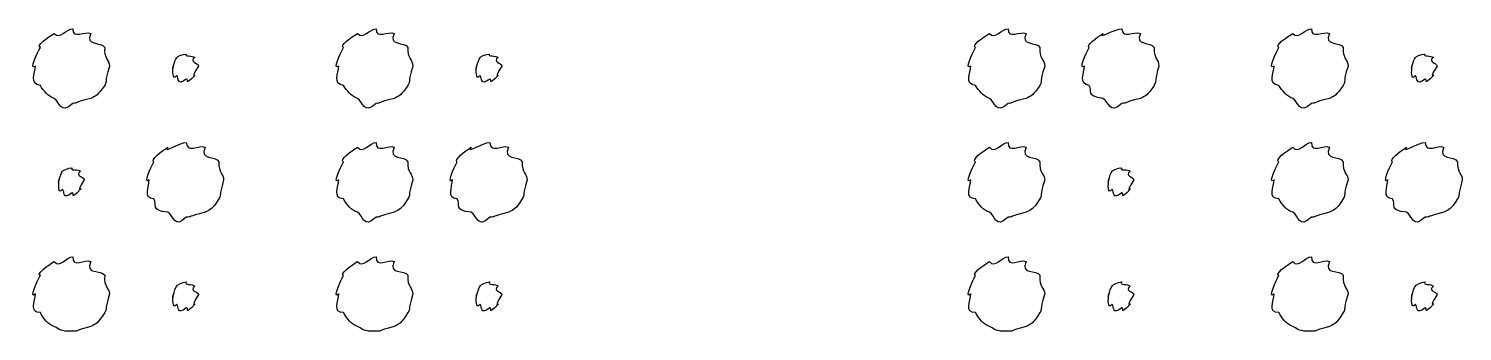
# Model space of a CAD drawing. Header units: millimetres. Extents: x 32 to 178, y 41 to 266.
# Drawn here: x 128 to 141.15, y 148.72 to 151.49 of the extents above; entities that cross this region are included whole.
import ezdxf

# ---------------------------------------------------------------- set-up
doc = ezdxf.new("R2010")
doc.units = ezdxf.units.MM
doc.layers.get('0').update_dxf_attribs({"linetype": 'CONTINUOUS'})

msp = doc.modelspace()

# ---------------------------------------------------------------- linework, layer by layer
at = {"color": 0}
for p, q in [((128.41, 151.491), (128.41, 151.491)), ((131.192, 151.491), (131.192, 151.491)), ((136.988, 151.491), (136.988, 151.491)), ((138.03, 151.491), (138.03, 151.491)), ((139.77, 151.491), (139.77, 151.491)), ((129.451, 151.259), (129.451, 151.259)), ((132.234, 151.259), (132.234, 151.259)), ((140.812, 151.259), (140.812, 151.259)), ((129.451, 150.449), (129.451, 150.449)), ((131.192, 150.449), (131.192, 150.449)), ((132.234, 150.449), (132.234, 150.449)), ((136.988, 150.449), (136.988, 150.449)), ((139.77, 150.449), (139.77, 150.449)), ((140.812, 150.449), (140.812, 150.449)), ((128.404, 150.217), (128.404, 150.217)), ((138.03, 150.217), (138.03, 150.217)), ((128.41, 149.401), (128.41, 149.401)), ((131.192, 149.401), (131.192, 149.401)), ((136.988, 149.401), (136.988, 149.401)), ((139.77, 149.401), (139.77, 149.401)), ((129.451, 149.17), (129.451, 149.17)), ((132.234, 149.17), (132.234, 149.17)), ((138.03, 149.17), (138.03, 149.17)), ((140.812, 149.17), (140.812, 149.17))]:
    msp.add_line(p, q, dxfattribs=at)
for points in [[(128.239, 151.446), (128.291, 151.389), (128.35, 151.491), (128.41, 151.491)], [(128.41, 151.491), (128.405, 151.389), (128.52, 151.475), (128.575, 151.446)], [(131.021, 151.446), (131.074, 151.389), (131.133, 151.491), (131.192, 151.491)], [(131.192, 151.491), (131.188, 151.389), (131.302, 151.475), (131.358, 151.446)], [(136.817, 151.446), (136.87, 151.389), (136.929, 151.491), (136.988, 151.491)], [(136.988, 151.491), (136.984, 151.389), (137.098, 151.475), (137.153, 151.446)], [(137.859, 151.446), (137.8, 151.389), (137.971, 151.491), (138.03, 151.491)], [(138.03, 151.491), (138.035, 151.389), (138.146, 151.475), (138.201, 151.446)], [(139.599, 151.446), (139.652, 151.389), (139.711, 151.491), (139.77, 151.491)], [(139.77, 151.491), (139.766, 151.389), (139.881, 151.475), (139.936, 151.446)], [(128.112, 151.32), (128.064, 151.331), (128.184, 151.416), (128.239, 151.446)], [(128.575, 151.446), (128.516, 151.331), (128.671, 151.375), (128.702, 151.32)], [(130.894, 151.32), (130.846, 151.331), (130.966, 151.416), (131.021, 151.446)], [(131.358, 151.446), (131.298, 151.331), (131.454, 151.375), (131.484, 151.32)], [(136.69, 151.32), (136.642, 151.331), (136.762, 151.416), (136.817, 151.446)], [(137.153, 151.446), (137.094, 151.331), (137.25, 151.375), (137.28, 151.32)], [(137.732, 151.32), (137.694, 151.331), (137.807, 151.416), (137.859, 151.446)], [(138.201, 151.446), (138.146, 151.331), (138.297, 151.375), (138.327, 151.32)], [(139.472, 151.32), (139.424, 151.331), (139.544, 151.416), (139.599, 151.446)], [(139.936, 151.446), (139.876, 151.331), (140.032, 151.375), (140.062, 151.32)], [(128.068, 151.149), (128.005, 151.102), (128.082, 151.264), (128.112, 151.32)], [(128.702, 151.32), (128.692, 151.22), (128.746, 151.207), (128.746, 151.149)], [(129.33, 151.149), (129.316, 151.073), (129.341, 151.204), (129.363, 151.226)], [(129.363, 151.226), (129.36, 151.234), (129.414, 151.259), (129.451, 151.259)], [(129.451, 151.259), (129.427, 151.234), (129.506, 151.248), (129.529, 151.226)], [(129.529, 151.226), (129.471, 151.19), (129.562, 151.178), (129.562, 151.149)], [(130.85, 151.149), (130.787, 151.102), (130.864, 151.264), (130.894, 151.32)], [(131.484, 151.32), (131.475, 151.22), (131.528, 151.207), (131.528, 151.149)], [(132.112, 151.149), (132.099, 151.073), (132.123, 151.204), (132.146, 151.226)], [(132.146, 151.226), (132.143, 151.234), (132.196, 151.259), (132.234, 151.259)], [(132.234, 151.259), (132.209, 151.234), (132.289, 151.248), (132.311, 151.226)], [(132.311, 151.226), (132.253, 151.19), (132.344, 151.178), (132.344, 151.149)], [(136.646, 151.149), (136.583, 151.102), (136.66, 151.264), (136.69, 151.32)], [(137.28, 151.32), (137.27, 151.22), (137.324, 151.207), (137.324, 151.149)], [(137.688, 151.149), (137.63, 151.102), (137.702, 151.264), (137.732, 151.32)], [(138.327, 151.32), (138.322, 151.22), (138.371, 151.207), (138.371, 151.149)], [(139.428, 151.149), (139.365, 151.102), (139.442, 151.264), (139.472, 151.32)], [(140.062, 151.32), (140.053, 151.22), (140.106, 151.207), (140.106, 151.149)], [(140.691, 151.149), (140.677, 151.073), (140.702, 151.204), (140.724, 151.226)], [(140.724, 151.226), (140.721, 151.234), (140.775, 151.259), (140.812, 151.259)], [(140.812, 151.259), (140.787, 151.234), (140.867, 151.248), (140.889, 151.226)], [(140.889, 151.226), (140.831, 151.19), (140.922, 151.178), (140.922, 151.149)], [(128.112, 150.972), (128.005, 150.981), (128.068, 151.085), (128.068, 151.149)], [(128.746, 151.149), (128.692, 150.981), (128.731, 151.027), (128.702, 150.972)], [(129.363, 151.061), (129.316, 151.007), (129.33, 151.112), (129.33, 151.149)], [(129.562, 151.149), (129.471, 151.007), (129.551, 151.083), (129.529, 151.061)], [(130.894, 150.972), (130.787, 150.981), (130.85, 151.085), (130.85, 151.149)], [(131.528, 151.149), (131.475, 150.981), (131.513, 151.027), (131.484, 150.972)], [(132.146, 151.061), (132.099, 151.007), (132.112, 151.112), (132.112, 151.149)], [(132.344, 151.149), (132.253, 151.007), (132.333, 151.083), (132.311, 151.061)], [(136.69, 150.972), (136.583, 150.981), (136.646, 151.085), (136.646, 151.149)], [(137.324, 151.149), (137.27, 150.981), (137.309, 151.027), (137.28, 150.972)], [(137.732, 150.972), (137.63, 150.981), (137.688, 151.085), (137.688, 151.149)], [(138.371, 151.149), (138.322, 150.981), (138.356, 151.027), (138.327, 150.972)], [(139.472, 150.972), (139.365, 150.981), (139.428, 151.085), (139.428, 151.149)], [(140.106, 151.149), (140.053, 150.981), (140.091, 151.027), (140.062, 150.972)], [(140.724, 151.061), (140.677, 151.007), (140.691, 151.112), (140.691, 151.149)], [(140.922, 151.149), (140.831, 151.007), (140.911, 151.083), (140.889, 151.061)], [(128.239, 150.851), (128.181, 150.875), (128.141, 150.92), (128.112, 150.972)], [(128.702, 150.972), (128.633, 150.875), (128.63, 150.88), (128.575, 150.851)], [(129.451, 151.027), (129.36, 150.963), (129.385, 151.039), (129.363, 151.061)], [(129.529, 151.061), (129.427, 150.963), (129.48, 151.027), (129.451, 151.027)], [(131.021, 150.851), (130.963, 150.875), (130.923, 150.92), (130.894, 150.972)], [(131.484, 150.972), (131.415, 150.875), (131.413, 150.88), (131.358, 150.851)], [(132.234, 151.027), (132.143, 150.963), (132.167, 151.039), (132.146, 151.061)], [(132.311, 151.061), (132.209, 150.963), (132.263, 151.027), (132.234, 151.027)], [(136.817, 150.851), (136.759, 150.875), (136.719, 150.92), (136.69, 150.972)], [(137.28, 150.972), (137.211, 150.875), (137.209, 150.88), (137.153, 150.851)], [(137.859, 150.851), (137.694, 150.875), (137.765, 150.92), (137.732, 150.972)], [(138.327, 150.972), (138.263, 150.875), (138.256, 150.88), (138.201, 150.851)], [(139.599, 150.851), (139.542, 150.875), (139.502, 150.92), (139.472, 150.972)], [(140.062, 150.972), (139.994, 150.875), (139.991, 150.88), (139.936, 150.851)], [(140.812, 151.027), (140.721, 150.963), (140.746, 151.039), (140.724, 151.061)], [(140.889, 151.061), (140.787, 150.963), (140.841, 151.027), (140.812, 151.027)], [(128.41, 150.807), (128.291, 150.698), (128.294, 150.821), (128.239, 150.851)], [(128.575, 150.851), (128.405, 150.815), (128.465, 150.807), (128.41, 150.807)], [(131.192, 150.807), (131.074, 150.698), (131.076, 150.821), (131.021, 150.851)], [(131.358, 150.851), (131.188, 150.815), (131.247, 150.807), (131.192, 150.807)], [(136.988, 150.807), (136.87, 150.698), (136.872, 150.821), (136.817, 150.851)], [(137.153, 150.851), (136.984, 150.815), (137.043, 150.807), (136.988, 150.807)], [(138.03, 150.807), (137.917, 150.698), (137.914, 150.821), (137.859, 150.851)], [(138.201, 150.851), (138.035, 150.815), (138.088, 150.807), (138.03, 150.807)], [(139.77, 150.807), (139.652, 150.698), (139.654, 150.821), (139.599, 150.851)], [(139.936, 150.851), (139.766, 150.815), (139.825, 150.807), (139.77, 150.807)], [(129.281, 150.405), (129.221, 150.341), (129.392, 150.449), (129.451, 150.449)], [(129.451, 150.449), (129.457, 150.341), (129.567, 150.434), (129.623, 150.405)], [(131.021, 150.405), (131.074, 150.341), (131.133, 150.449), (131.192, 150.449)], [(131.192, 150.449), (131.188, 150.341), (131.302, 150.434), (131.358, 150.405)], [(132.063, 150.405), (132.004, 150.341), (132.175, 150.449), (132.234, 150.449)], [(132.234, 150.449), (132.239, 150.341), (132.35, 150.434), (132.405, 150.405)], [(136.817, 150.405), (136.87, 150.341), (136.929, 150.449), (136.988, 150.449)], [(136.988, 150.449), (136.984, 150.341), (137.098, 150.434), (137.153, 150.405)], [(139.599, 150.405), (139.652, 150.341), (139.711, 150.449), (139.77, 150.449)], [(139.77, 150.449), (139.766, 150.341), (139.881, 150.434), (139.936, 150.405)], [(140.641, 150.405), (140.582, 150.341), (140.753, 150.449), (140.812, 150.449)], [(140.812, 150.449), (140.818, 150.341), (140.928, 150.434), (140.983, 150.405)], [(129.154, 150.272), (129.115, 150.283), (129.228, 150.374), (129.281, 150.405)], [(129.623, 150.405), (129.567, 150.283), (129.719, 150.33), (129.749, 150.272)], [(130.894, 150.272), (130.846, 150.283), (130.966, 150.374), (131.021, 150.405)], [(131.358, 150.405), (131.298, 150.283), (131.454, 150.33), (131.484, 150.272)], [(131.936, 150.272), (131.898, 150.283), (132.011, 150.374), (132.063, 150.405)], [(132.405, 150.405), (132.35, 150.283), (132.501, 150.33), (132.532, 150.272)], [(136.69, 150.272), (136.642, 150.283), (136.762, 150.374), (136.817, 150.405)], [(137.153, 150.405), (137.094, 150.283), (137.25, 150.33), (137.28, 150.272)], [(139.472, 150.272), (139.424, 150.283), (139.544, 150.374), (139.599, 150.405)], [(139.936, 150.405), (139.876, 150.283), (140.032, 150.33), (140.062, 150.272)], [(140.515, 150.272), (140.476, 150.283), (140.589, 150.374), (140.641, 150.405)], [(140.983, 150.405), (140.928, 150.283), (141.079, 150.33), (141.11, 150.272)], [(128.283, 150.107), (128.266, 150.026), (128.294, 150.162), (128.316, 150.184)], [(128.316, 150.184), (128.311, 150.187), (128.367, 150.217), (128.404, 150.217)], [(128.404, 150.217), (128.377, 150.187), (128.459, 150.206), (128.481, 150.184)], [(128.481, 150.184), (128.421, 150.143), (128.514, 150.136), (128.514, 150.107)], [(129.11, 150.107), (129.052, 150.052), (129.124, 150.217), (129.154, 150.272)], [(129.749, 150.272), (129.744, 150.169), (129.793, 150.162), (129.793, 150.107)], [(130.85, 150.107), (130.787, 150.052), (130.864, 150.217), (130.894, 150.272)], [(131.484, 150.272), (131.475, 150.169), (131.528, 150.162), (131.528, 150.107)], [(131.892, 150.107), (131.834, 150.052), (131.906, 150.217), (131.936, 150.272)], [(132.532, 150.272), (132.526, 150.169), (132.576, 150.162), (132.576, 150.107)], [(136.646, 150.107), (136.583, 150.052), (136.66, 150.217), (136.69, 150.272)], [(137.28, 150.272), (137.27, 150.169), (137.324, 150.162), (137.324, 150.107)], [(137.909, 150.107), (137.895, 150.026), (137.92, 150.162), (137.942, 150.184)], [(137.942, 150.184), (137.939, 150.187), (137.993, 150.217), (138.03, 150.217)], [(138.03, 150.217), (138.005, 150.187), (138.085, 150.206), (138.107, 150.184)], [(138.107, 150.184), (138.049, 150.143), (138.14, 150.136), (138.14, 150.107)], [(139.428, 150.107), (139.365, 150.052), (139.442, 150.217), (139.472, 150.272)], [(140.062, 150.272), (140.053, 150.169), (140.106, 150.162), (140.106, 150.107)], [(140.47, 150.107), (140.413, 150.052), (140.484, 150.217), (140.515, 150.272)], [(141.11, 150.272), (141.104, 150.169), (141.154, 150.162), (141.154, 150.107)], [(128.316, 150.019), (128.266, 149.959), (128.283, 150.07), (128.283, 150.107)], [(128.514, 150.107), (128.421, 149.959), (128.504, 150.041), (128.481, 150.019)], [(129.154, 149.931), (129.052, 149.933), (129.11, 150.043), (129.11, 150.107)], [(129.793, 150.107), (129.744, 149.933), (129.778, 149.986), (129.749, 149.931)], [(130.894, 149.931), (130.787, 149.933), (130.85, 150.043), (130.85, 150.107)], [(131.528, 150.107), (131.475, 149.933), (131.513, 149.986), (131.484, 149.931)], [(131.936, 149.931), (131.834, 149.933), (131.892, 150.043), (131.892, 150.107)], [(132.576, 150.107), (132.526, 149.933), (132.56, 149.986), (132.532, 149.931)], [(136.69, 149.931), (136.583, 149.933), (136.646, 150.043), (136.646, 150.107)], [(137.324, 150.107), (137.27, 149.933), (137.309, 149.986), (137.28, 149.931)], [(137.942, 150.019), (137.895, 149.959), (137.909, 150.07), (137.909, 150.107)], [(138.14, 150.107), (138.049, 149.959), (138.129, 150.041), (138.107, 150.019)], [(139.472, 149.931), (139.365, 149.933), (139.428, 150.043), (139.428, 150.107)], [(140.106, 150.107), (140.053, 149.933), (140.091, 149.986), (140.062, 149.931)], [(140.515, 149.931), (140.413, 149.933), (140.47, 150.043), (140.47, 150.107)], [(141.154, 150.107), (141.104, 149.933), (141.139, 149.986), (141.11, 149.931)], [(128.404, 149.986), (128.311, 149.915), (128.338, 149.997), (128.316, 150.019)], [(128.481, 150.019), (128.377, 149.915), (128.433, 149.986), (128.404, 149.986)], [(129.281, 149.809), (129.115, 149.827), (129.187, 149.878), (129.154, 149.931)], [(129.749, 149.931), (129.684, 149.827), (129.678, 149.838), (129.623, 149.809)], [(131.021, 149.809), (130.963, 149.827), (130.923, 149.878), (130.894, 149.931)], [(131.484, 149.931), (131.415, 149.827), (131.413, 149.838), (131.358, 149.809)], [(132.063, 149.809), (131.898, 149.827), (131.969, 149.878), (131.936, 149.931)], [(132.532, 149.931), (132.467, 149.827), (132.46, 149.838), (132.405, 149.809)], [(136.817, 149.809), (136.759, 149.827), (136.719, 149.878), (136.69, 149.931)], [(137.28, 149.931), (137.211, 149.827), (137.209, 149.838), (137.153, 149.809)], [(138.03, 149.986), (137.939, 149.915), (137.964, 149.997), (137.942, 150.019)], [(138.107, 150.019), (138.005, 149.915), (138.059, 149.986), (138.03, 149.986)], [(139.599, 149.809), (139.542, 149.827), (139.502, 149.878), (139.472, 149.931)], [(140.062, 149.931), (139.994, 149.827), (139.991, 149.838), (139.936, 149.809)], [(140.641, 149.809), (140.476, 149.827), (140.547, 149.878), (140.515, 149.931)], [(141.11, 149.931), (141.045, 149.827), (141.038, 149.838), (140.983, 149.809)], [(129.451, 149.765), (129.339, 149.651), (129.336, 149.779), (129.281, 149.809)], [(129.623, 149.809), (129.457, 149.768), (129.509, 149.765), (129.451, 149.765)], [(131.192, 149.765), (131.074, 149.651), (131.076, 149.779), (131.021, 149.809)], [(131.358, 149.809), (131.188, 149.768), (131.247, 149.765), (131.192, 149.765)], [(132.234, 149.765), (132.121, 149.651), (132.118, 149.779), (132.063, 149.809)], [(132.405, 149.809), (132.239, 149.768), (132.292, 149.765), (132.234, 149.765)], [(136.988, 149.765), (136.87, 149.651), (136.872, 149.779), (136.817, 149.809)], [(137.153, 149.809), (136.984, 149.768), (137.043, 149.765), (136.988, 149.765)], [(139.77, 149.765), (139.652, 149.651), (139.654, 149.779), (139.599, 149.809)], [(139.936, 149.809), (139.766, 149.768), (139.825, 149.765), (139.77, 149.765)], [(140.812, 149.765), (140.699, 149.651), (140.696, 149.779), (140.641, 149.809)], [(140.983, 149.809), (140.818, 149.768), (140.87, 149.765), (140.812, 149.765)], [(128.239, 149.357), (128.291, 149.291), (128.35, 149.401), (128.41, 149.401)], [(128.41, 149.401), (128.405, 149.291), (128.52, 149.386), (128.575, 149.357)], [(131.021, 149.357), (131.074, 149.291), (131.133, 149.401), (131.192, 149.401)], [(131.192, 149.401), (131.188, 149.291), (131.302, 149.386), (131.358, 149.357)], [(136.817, 149.357), (136.87, 149.291), (136.929, 149.401), (136.988, 149.401)], [(136.988, 149.401), (136.984, 149.291), (137.098, 149.386), (137.153, 149.357)], [(139.599, 149.357), (139.652, 149.291), (139.711, 149.401), (139.77, 149.401)], [(139.77, 149.401), (139.766, 149.291), (139.881, 149.386), (139.936, 149.357)], [(128.112, 149.231), (128.064, 149.232), (128.184, 149.327), (128.239, 149.357)], [(128.575, 149.357), (128.516, 149.232), (128.671, 149.286), (128.702, 149.231)], [(130.894, 149.231), (130.846, 149.232), (130.966, 149.327), (131.021, 149.357)], [(131.358, 149.357), (131.298, 149.232), (131.454, 149.286), (131.484, 149.231)], [(136.69, 149.231), (136.642, 149.232), (136.762, 149.327), (136.817, 149.357)], [(137.153, 149.357), (137.094, 149.232), (137.25, 149.286), (137.28, 149.231)], [(139.472, 149.231), (139.424, 149.232), (139.544, 149.327), (139.599, 149.357)], [(139.936, 149.357), (139.876, 149.232), (140.032, 149.286), (140.062, 149.231)], [(128.068, 149.06), (128.005, 149.005), (128.082, 149.175), (128.112, 149.231)], [(128.702, 149.231), (128.692, 149.122), (128.746, 149.117), (128.746, 149.06)], [(129.33, 149.054), (129.316, 148.971), (129.341, 149.109), (129.363, 149.131)], [(129.363, 149.131), (129.36, 149.137), (129.414, 149.17), (129.451, 149.17)], [(129.451, 149.17), (129.427, 149.137), (129.506, 149.156), (129.529, 149.131)], [(129.529, 149.131), (129.471, 149.088), (129.562, 149.083), (129.562, 149.054)], [(130.85, 149.06), (130.787, 149.005), (130.864, 149.175), (130.894, 149.231)], [(131.484, 149.231), (131.475, 149.122), (131.528, 149.117), (131.528, 149.06)], [(132.112, 149.054), (132.099, 148.971), (132.123, 149.109), (132.146, 149.131)], [(132.146, 149.131), (132.143, 149.137), (132.196, 149.17), (132.234, 149.17)], [(132.234, 149.17), (132.209, 149.137), (132.289, 149.156), (132.311, 149.131)], [(132.311, 149.131), (132.253, 149.088), (132.344, 149.083), (132.344, 149.054)], [(136.646, 149.06), (136.583, 149.005), (136.66, 149.175), (136.69, 149.231)], [(137.28, 149.231), (137.27, 149.122), (137.324, 149.117), (137.324, 149.06)], [(137.909, 149.054), (137.895, 148.971), (137.92, 149.109), (137.942, 149.131)], [(137.942, 149.131), (137.939, 149.137), (137.993, 149.17), (138.03, 149.17)], [(138.03, 149.17), (138.005, 149.137), (138.085, 149.156), (138.107, 149.131)], [(138.107, 149.131), (138.049, 149.088), (138.14, 149.083), (138.14, 149.054)], [(139.428, 149.06), (139.365, 149.005), (139.442, 149.175), (139.472, 149.231)], [(140.062, 149.231), (140.053, 149.122), (140.106, 149.117), (140.106, 149.06)], [(140.691, 149.054), (140.677, 148.971), (140.702, 149.109), (140.724, 149.131)], [(140.724, 149.131), (140.721, 149.137), (140.775, 149.17), (140.812, 149.17)], [(140.812, 149.17), (140.787, 149.137), (140.867, 149.156), (140.889, 149.131)], [(140.889, 149.131), (140.831, 149.088), (140.922, 149.083), (140.922, 149.054)], [(128.112, 148.889), (128.005, 148.883), (128.068, 148.996), (128.068, 149.06)], [(128.746, 149.06), (128.692, 148.883), (128.731, 148.94), (128.702, 148.889)], [(129.363, 148.966), (129.316, 148.908), (129.33, 149.021), (129.33, 149.054)], [(129.562, 149.054), (129.471, 148.908), (129.551, 148.991), (129.529, 148.966)], [(130.894, 148.889), (130.787, 148.883), (130.85, 148.996), (130.85, 149.06)], [(131.528, 149.06), (131.475, 148.883), (131.513, 148.94), (131.484, 148.889)], [(132.146, 148.966), (132.099, 148.908), (132.112, 149.021), (132.112, 149.054)], [(132.344, 149.054), (132.253, 148.908), (132.333, 148.991), (132.311, 148.966)], [(136.69, 148.889), (136.583, 148.883), (136.646, 148.996), (136.646, 149.06)], [(137.324, 149.06), (137.27, 148.883), (137.309, 148.94), (137.28, 148.889)], [(137.942, 148.966), (137.895, 148.908), (137.909, 149.021), (137.909, 149.054)], [(138.14, 149.054), (138.049, 148.908), (138.129, 148.991), (138.107, 148.966)], [(139.472, 148.889), (139.365, 148.883), (139.428, 148.996), (139.428, 149.06)], [(140.106, 149.06), (140.053, 148.883), (140.091, 148.94), (140.062, 148.889)], [(140.724, 148.966), (140.677, 148.908), (140.691, 149.021), (140.691, 149.054)], [(140.922, 149.054), (140.831, 148.908), (140.911, 148.991), (140.889, 148.966)], [(128.239, 148.762), (128.181, 148.78), (128.141, 148.836), (128.112, 148.889)], [(128.702, 148.889), (128.633, 148.78), (128.63, 148.795), (128.575, 148.762)], [(129.451, 148.933), (129.36, 148.861), (129.385, 148.944), (129.363, 148.966)], [(129.529, 148.966), (129.427, 148.861), (129.48, 148.933), (129.451, 148.933)], [(131.021, 148.762), (130.963, 148.78), (130.923, 148.836), (130.894, 148.889)], [(131.484, 148.889), (131.415, 148.78), (131.413, 148.795), (131.358, 148.762)], [(132.234, 148.933), (132.143, 148.861), (132.167, 148.944), (132.146, 148.966)], [(132.311, 148.966), (132.209, 148.861), (132.263, 148.933), (132.234, 148.933)], [(136.817, 148.762), (136.759, 148.78), (136.719, 148.836), (136.69, 148.889)], [(137.28, 148.889), (137.211, 148.78), (137.209, 148.795), (137.153, 148.762)], [(138.03, 148.933), (137.939, 148.861), (137.964, 148.944), (137.942, 148.966)], [(138.107, 148.966), (138.005, 148.861), (138.059, 148.933), (138.03, 148.933)], [(139.599, 148.762), (139.542, 148.78), (139.502, 148.836), (139.472, 148.889)], [(140.062, 148.889), (139.994, 148.78), (139.991, 148.795), (139.936, 148.762)], [(140.812, 148.933), (140.721, 148.861), (140.746, 148.944), (140.724, 148.966)], [(140.889, 148.966), (140.787, 148.861), (140.841, 148.933), (140.812, 148.933)], [(128.41, 148.718), (128.291, 148.718), (128.294, 148.732), (128.239, 148.762)], [(128.575, 148.762), (128.405, 148.718), (128.465, 148.718), (128.41, 148.718)], [(131.192, 148.718), (131.074, 148.718), (131.076, 148.732), (131.021, 148.762)], [(131.358, 148.762), (131.188, 148.718), (131.247, 148.718), (131.192, 148.718)], [(136.988, 148.718), (136.87, 148.718), (136.872, 148.732), (136.817, 148.762)], [(137.153, 148.762), (136.984, 148.718), (137.043, 148.718), (136.988, 148.718)], [(139.77, 148.718), (139.652, 148.718), (139.654, 148.732), (139.599, 148.762)], [(139.936, 148.762), (139.766, 148.718), (139.825, 148.718), (139.77, 148.718)]]:
    msp.add_open_spline(points, degree=3, dxfattribs=at)

doc.saveas('drawing.dxf')
